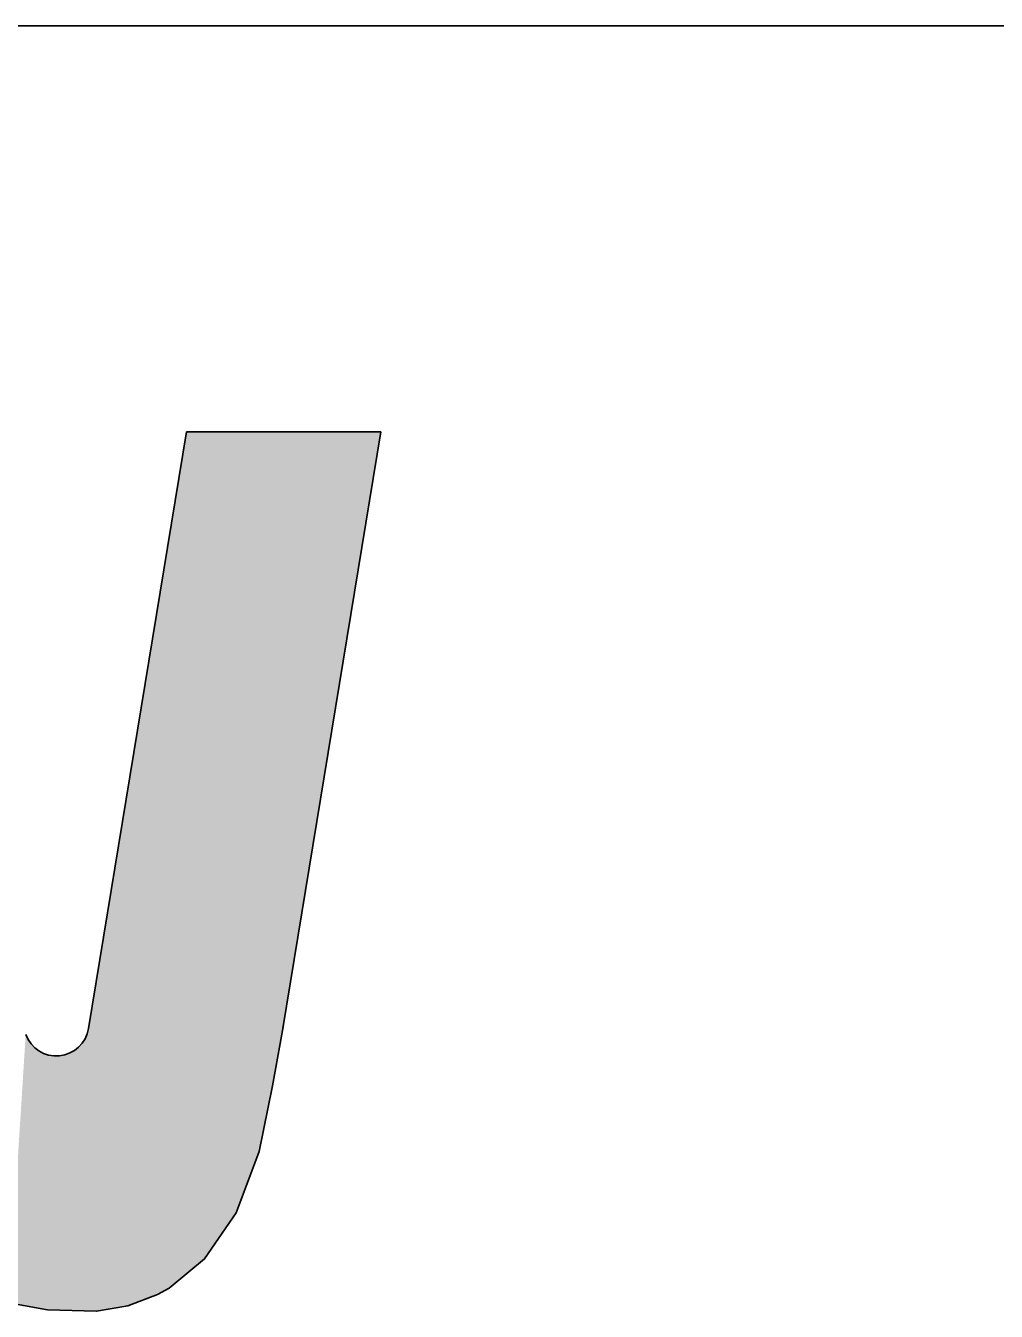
# Model space of a CAD drawing. Extents: x 23 to 417, y 3 to 294.
# Drawn here: x 325.71 to 332.2, y 41.65 to 50.24 of the extents above; entities that cross this region are included whole.
import ezdxf

# ---------------------------------------------------------------- set-up
doc = ezdxf.new("R2010")
doc.units = 0

msp = doc.modelspace()

# ---------------------------------------------------------------- linework, layer by layer
at = {"color": 7, "lineweight": 35}
msp.add_line((30.2375, 50.2375), (409.7625, 50.2375), dxfattribs=at)
at = {"color": 6, "lineweight": 35, "ltscale": 0.101021}
for p, q in [((326.7893, 47.5235), (326.1337, 43.5362)), ((326.7893, 47.5235), (326.1337, 43.5362)), ((328.0883, 47.5235), (327.4326, 43.5362)), ((328.0883, 47.5235), (327.4326, 43.5362))]:
    msp.add_line(p, q, dxfattribs=at)
at = {"color": 6, "lineweight": 35, "ltscale": 0.032473}
msp.add_line((326.7893, 47.5235), (328.0883, 47.5235), dxfattribs=at)
msp.add_line((326.7893, 47.5235), (328.0883, 47.5235), dxfattribs=at)
at = {"color": 6, "lineweight": 35}
msp.add_lwpolyline([(324.4835, 43.056), (324.6216, 42.7583), (324.7799, 42.4321), (324.952, 42.1658), (325.1259, 41.971), (325.3662, 41.8139), (325.6001, 41.7036), (325.859, 41.6573), (326.1875, 41.647), (326.3963, 41.6837), (326.5952, 41.7595), (326.6731, 41.8023), (326.9092, 41.9966), (327.1199, 42.3052), (327.2743, 42.7155), (327.3642, 43.1544), (327.4202, 43.4604), (327.4366, 43.5605)], dxfattribs=at)
msp.add_lwpolyline([(324.4835, 43.056), (324.6216, 42.7583), (324.7799, 42.4321), (324.952, 42.1658), (325.1259, 41.971), (325.3662, 41.8139), (325.6001, 41.7036), (325.859, 41.6573), (326.1875, 41.647), (326.3963, 41.6837), (326.5952, 41.7595), (326.6731, 41.8023), (326.9092, 41.9966), (327.1199, 42.3052), (327.2743, 42.7155), (327.3642, 43.1544), (327.4202, 43.4604), (327.4366, 43.5605)], dxfattribs=at)
msp.add_arc((325.9183, 43.5716), 0.2182, 200.33477, 350.66205, dxfattribs=at)
msp.add_arc((325.9183, 43.5716), 0.2182, 200.33477, 350.66205, dxfattribs=at)
at = {"color": 6, "lineweight": 5}
for points in [[(326.1875, 41.647), (326.125, 43.5015), (326.7893, 47.5235), (326.1337, 43.5362)], [(326.1875, 41.647), (326.4391, 41.6964), (326.1337, 43.5362), (326.7893, 47.5235)], [(326.1875, 41.647), (326.7893, 47.5235), (326.4391, 41.6964)], [(326.7893, 47.5235), (326.6731, 41.8023), (326.4391, 41.6964)], [(326.4391, 41.6964), (326.6731, 41.8023), (326.7893, 47.5235), (326.9092, 41.9966)], [(328.0883, 47.5235), (326.9092, 41.9966), (326.7893, 47.5235), (326.6731, 41.8023)], [(326.7893, 47.5235), (326.9092, 41.9966), (328.0883, 47.5235), (327.1199, 42.3052)], [(327.2743, 42.7155), (327.1199, 42.3052), (328.0883, 47.5235), (326.9092, 41.9966)], [(327.1199, 42.3052), (327.2743, 42.7155), (328.0883, 47.5235), (327.3642, 43.1544)], [(327.3642, 43.1544), (327.2743, 42.7155), (327.4366, 43.5605), (328.0883, 47.5235)], [(328.0883, 47.5235), (327.3642, 43.1544), (327.4366, 43.5605), (327.4202, 43.4604)], [(327.3642, 43.1544), (327.4366, 43.5605), (327.4202, 43.4604)], [(325.859, 41.6573), (325.6001, 41.7036), (325.7288, 43.4634), (325.7137, 43.4958)], [(325.859, 41.6573), (325.7137, 43.4958), (325.6001, 41.7036)], [(325.859, 41.6573), (325.749, 43.4339), (325.7137, 43.4958), (325.7288, 43.4634)], [(326.1875, 41.647), (326.1108, 43.4687), (326.0674, 43.4122), (326.0914, 43.4387)], [(326.1875, 41.647), (326.0914, 43.4387), (326.125, 43.5015), (326.1108, 43.4687)], [(326.1875, 41.647), (326.1337, 43.5362), (326.1108, 43.4687), (326.125, 43.5015)], [(325.859, 41.6573), (325.7288, 43.4634), (325.7738, 43.4081), (325.749, 43.4339)], [(325.859, 41.6573), (325.8024, 43.3867), (325.749, 43.4339), (325.7738, 43.4081)], [(325.859, 41.6573), (325.7738, 43.4081), (325.8341, 43.3703), (325.8024, 43.3867)], [(325.859, 41.6573), (325.8682, 43.3592), (325.8024, 43.3867), (325.8341, 43.3703)], [(326.1875, 41.647), (325.9744, 43.3607), (326.0394, 43.39), (326.0081, 43.3727)], [(326.1875, 41.647), (326.0674, 43.4122), (326.0081, 43.3727), (326.0394, 43.39)], [(326.1875, 41.647), (326.0394, 43.39), (326.0914, 43.4387), (326.0674, 43.4122)], [(325.859, 41.6573), (325.8341, 43.3703), (325.8682, 43.3592)], [(326.1875, 41.647), (325.859, 41.6573), (325.9035, 43.3539), (325.8682, 43.3592)], [(326.1875, 41.647), (325.8682, 43.3592), (325.859, 41.6573)], [(326.1875, 41.647), (325.9392, 43.3544), (325.8682, 43.3592), (325.9035, 43.3539)], [(326.1875, 41.647), (325.9035, 43.3539), (325.9744, 43.3607), (325.9392, 43.3544)], [(326.1875, 41.647), (326.0081, 43.3727), (325.9392, 43.3544), (325.9744, 43.3607)]]:
    msp.add_solid(points, dxfattribs=at)

doc.saveas('drawing.dxf')
